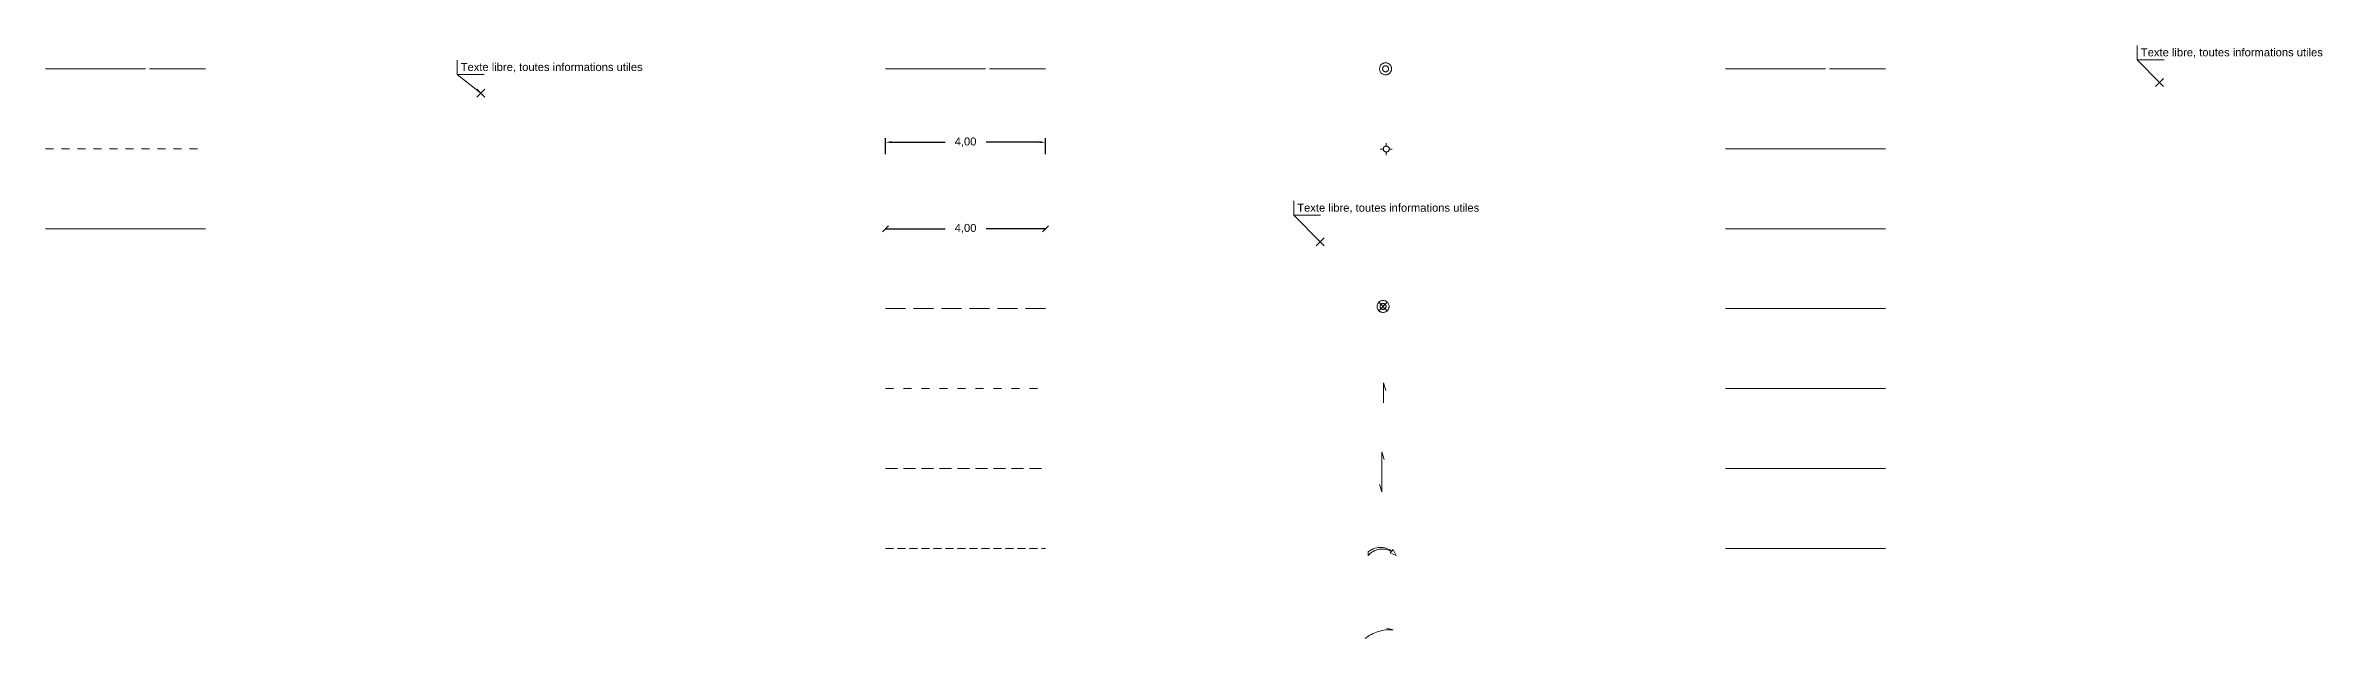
# Model space of a CAD drawing. Header units: metres. Extents: x 3068 to 3311, y 1718 to 1911.
# Drawn here: x 3130.5 to 3187.5, y 1727.9 to 1742.8 of the extents above; entities that cross this region are included whole.
import ezdxf

# ---------------------------------------------------------------- set-up
doc = ezdxf.new("R2010")
doc.units = ezdxf.units.M
doc.header["$PDMODE"] = 3
doc.header["$PDSIZE"] = 0.1
for name, pattern in [('Socle_Continu', [2.5, 2.5, 0]), ('Topo_Continu', [2.5, 2.5, 0]), ('UL_1221', [2.5, 2.5, 0]), ('UL_1222', [0.4, 0.2, -0.2]), ('VL_1261', [2.5, 2.5, 0]), ('VL_1262', [2.5, 2.5, 0]), ('VL_1263', [2.5, 2.5, 0]), ('VL_1264', [0.7, 0.5, -0.2]), ('VL_2826', [0.45, 0.2, -0.25]), ('VL_2827', [0.45, 0.3, -0.15]), ('VL_2828', [0.3, 0.2, -0.1]), ('WL_1301', [2.5, 2.5, 0])]:
    doc.linetypes.add(name, pattern=pattern)
doc.layers.get('0').update_dxf_attribs({"lineweight": 30})
doc.layers.get('Defpoints').update_dxf_attribs({"linetype": 'Socle_Continu', "lineweight": 13})
doc.layers.add('AMENA_SCI', color=110, linetype='Socle_Continu', lineweight=13, true_color=0x00ff7f)
doc.layers.add('AMENA_SCS', color=110, linetype='Socle_Continu', lineweight=13, true_color=0x00ff7f)
for name, color, linetype, lineweight in [('HYDRO_SCI', 150, 'Socle_Continu', 13), ('HYDRO_SCS', 150, 'Socle_Continu', 13), ('PROPR_SCI', 190, 'Socle_Continu', 13), ('PROPR_SCS', 190, 'Socle_Continu', 13)]:
    doc.layers.add(name, color=color, linetype=linetype, lineweight=lineweight)
doc.styles.get("Standard").update_dxf_attribs({"font": 'arial.ttf'})
doc.styles.add('Style_1', font='WINGDNG2.TTF')
doc.linetypes.add('UL_1223', pattern='A,0.5,0,["§",Style_1,S=0.1,R=0,X=0.2,Y=-0.065],0.5', length=1)
doc.linetypes.add('WL_1302', pattern='A,0.2,0,["≈",Standard,S=0.127,R=0,X=-0.127,Y=0.05]', length=0.2)
doc.linetypes.add('WL_1303', pattern='A,0,["≈",Standard,S=0.127,R=0,X=-0.127,Y=0.05],0.3,-0.3', length=0.6)
doc.linetypes.add('WL_1304', pattern='A,0.254,0,["~",Standard,S=0.127,R=0,X=-0.1,Y=0]', length=0.254)
doc.linetypes.add('WL_1305', pattern='A,0.2,0,["∕",Standard,S=0.254,R=0,X=0,Y=0]', length=0.2)
doc.linetypes.add('WL_1306', pattern='A,0,["[",Standard,S=0.127,R=-90,X=-0.13,Y=0.05],0.23,-0.17', length=0.4)
doc.linetypes.add('WL_1307', pattern='A,0,["[",Standard,S=0.127,R=-90,X=-0.13,Y=0.05],0.23,-0.17,["_",Standard,S=0.127,R=0,X=-0.13,Y=0]', length=0.4)
doc.dimstyles.new('VL_1262', dxfattribs={"dimtxt": 0.2, "dimasz": 0.15, "dimexe": 0.1, "dimexo": 0.2, "dimgap": 0.25, "dimtad": 0, "dimzin": 1, "dimtxsty": 'Standard', "dimcen": 0.2, "dimadec": 0, "dimazin": 0, "dimtfac": 1, "dimtmove": 0, "dimatfit": 3, "dimfxl": 1, "dimarcsym": 0})
doc.dimstyles.new('VL_1263', dxfattribs={"dimtxt": 0.2, "dimasz": 0.15, "dimexe": 0.1, "dimexo": 0.2, "dimgap": 0.25, "dimtad": 0, "dimzin": 1, "dimtxsty": 'Standard', "dimblk": 'OBLIQUE', "dimcen": 0.2, "dimse1": 1, "dimse2": 1, "dimadec": 0, "dimazin": 0, "dimtfac": 1, "dimtmove": 0, "dimatfit": 3, "dimfxl": 1, "dimarcsym": 0})

# ---------------------------------------------------------------- blocks, each defined once
blk = doc.blocks.new('VP_1281')
at = {"layer": 'PROPR_SCS', "linetype": 'Socle_Continu'}
for radius in [0.15, 0.075]:
    blk.add_circle((0, 0), radius, dxfattribs=at)
at = {"layer": 'PROPR_SCS', "linetype": 'Socle_Continu', "flags": 9}
for tag, p in [('ID', (0.526, -0.085)), ('NATURE', (0.526, -0.407)), ('FAMILLE', (0.526, -0.728)), ('CALQUE', (0.526, -1.049)), ('PCRS', (0.526, -1.37))]:
    blk.add_attdef(tag, p, '', height=0.2, dxfattribs=at)
blk = doc.blocks.new('*D327')
at = {"layer": 'Defpoints', "color": 0, "linetype": 'VL_1262', "transparency": 16777216}
for p in [(3155.549, 1740.336), (3151.549, 1739.836), (3155.549, 1739.836)]:
    blk.add_point(p, dxfattribs=at)
at = {"layer": 'PROPR_SCS', "color": 0, "linetype": 'VL_1262', "lineweight": -2, "transparency": 16777216}
for p, q in [((3151.549, 1740.036), (3151.549, 1740.436)), ((3151.699, 1740.336), (3153.036, 1740.336)), ((3155.399, 1740.336), (3154.063, 1740.336)), ((3155.549, 1740.036), (3155.549, 1740.436))]:
    blk.add_line(p, q, dxfattribs=at)
at = {"layer": 'PROPR_SCS', "color": 0, "linetype": 'VL_1262', "transparency": 16777216}
for points in [[(3151.699, 1740.361), (3151.699, 1740.311), (3151.549, 1740.336)], [(3155.399, 1740.361), (3155.399, 1740.311), (3155.549, 1740.336)]]:
    blk.add_solid(points, dxfattribs=at)
at = {"layer": 'PROPR_SCS', "color": 0, "linetype": 'VL_1262', "transparency": 16777216, "insert": (3153.549, 1740.336), "char_height": 0.2, "attachment_point": 5}
blk.add_mtext('4,00', dxfattribs=at)
blk = doc.blocks.new('_Oblique')
at = {"color": 0, "linetype": 'ByBlock', "lineweight": -2}
blk.add_line((-0.5, -0.5), (0.5, 0.5), dxfattribs=at)
blk = doc.blocks.new('*D328')
at = {"layer": 'Defpoints', "color": 0, "linetype": 'VL_1263', "transparency": 16777216}
for p in [(3151.549, 1738.172), (3155.549, 1738.172), (3155.549, 1738.172)]:
    blk.add_point(p, dxfattribs=at)
at = {"layer": 'PROPR_SCS', "color": 0, "linetype": 'VL_1263', "lineweight": -2, "transparency": 16777216}
for p, q in [((3151.549, 1738.172), (3153.036, 1738.172)), ((3155.549, 1738.172), (3154.063, 1738.172))]:
    blk.add_line(p, q, dxfattribs=at)
at = {"layer": 'PROPR_SCS', "color": 0, "linetype": 'VL_1263', "lineweight": -2, "transparency": 16777216, "xscale": 0.15, "yscale": 0.15, "zscale": 0.15, "rotation": 180}
blk.add_blockref('_Oblique', (3151.549, 1738.172), dxfattribs=at)
at = {"layer": 'PROPR_SCS', "color": 0, "linetype": 'VL_1263', "lineweight": -2, "transparency": 16777216, "xscale": 0.15, "yscale": 0.15, "zscale": 0.15}
blk.add_blockref('_Oblique', (3155.549, 1738.172), dxfattribs=at)
at = {"layer": 'PROPR_SCS', "color": 0, "linetype": 'VL_1263', "transparency": 16777216, "insert": (3153.549, 1738.172), "char_height": 0.2, "attachment_point": 5}
blk.add_mtext('4,00', dxfattribs=at)
blk = doc.blocks.new('*U63')
at = {"layer": 'AMENA_SCI', "linetype": 'Socle_Continu'}
blk.add_line((-0.592, 0.467), (0, 0), dxfattribs=at)
at = {"layer": 'AMENA_SCI', "linetype": 'Socle_Continu', "flags": 128}
blk.add_lwpolyline([(0.081, 0.467), (-0.592, 0.467), (-0.592, 0.824)], dxfattribs=at)
at = {"layer": 'AMENA_SCI', "linetype": 'Socle_Continu'}
blk.add_point((0, 0), dxfattribs=at)
blk.add_attdef('TXT', (-0.503, 0.555), '', height=0.2, dxfattribs=at)
at = {"layer": 'AMENA_SCI', "linetype": 'Socle_Continu', "flags": 9}
for tag, p in [('NATURE', (1.967, -0.177)), ('ID', (1.967, 0.144)), ('FAMILLE', (1.967, -0.499)), ('CALQUE', (1.967, -0.82)), ('PCRS', (1.967, -1.141))]:
    blk.add_attdef(tag, p, '', height=0.2, dxfattribs=at)
blk = doc.blocks.new('VP_1282')
at = {"layer": 'PROPR_SCS', "linetype": 'Socle_Continu'}
for p, q in [((-0.075, 0), (-0.15, 0)), ((0, 0.075), (0, 0.15)), ((0.075, 0), (0.15, 0)), ((0, -0.075), (0, -0.15))]:
    blk.add_line(p, q, dxfattribs=at)
blk.add_circle((0, 0), 0.075, dxfattribs=at)
at = {"layer": 'PROPR_SCS', "linetype": 'Socle_Continu', "flags": 9}
for tag, p in [('ID', (0.526, 0.075)), ('NATURE', (0.526, -0.246)), ('FAMILLE', (0.526, -0.567)), ('CALQUE', (0.526, -0.889)), ('PCRS', (0.526, -1.21))]:
    blk.add_attdef(tag, p, '', height=0.2, dxfattribs=at)
blk = doc.blocks.new('*U64')
at = {"layer": 'PROPR_SCI', "linetype": 'Socle_Continu'}
blk.add_line((-0.664, 0.667), (0, 0), dxfattribs=at)
at = {"layer": 'PROPR_SCI', "linetype": 'Socle_Continu', "flags": 128}
blk.add_lwpolyline([(0.009, 0.667), (-0.664, 0.667), (-0.664, 1.024)], dxfattribs=at)
at = {"layer": 'PROPR_SCI', "linetype": 'Socle_Continu'}
blk.add_point((0, 0), dxfattribs=at)
blk.add_attdef('TXT', (-0.576, 0.754), '', height=0.2, dxfattribs=at)
at = {"layer": 'PROPR_SCI', "linetype": 'Socle_Continu', "flags": 9}
for tag, p in [('NATURE', (1.967, -0.177)), ('ID', (1.967, 0.144)), ('FAMILLE', (1.967, -0.499)), ('CALQUE', (1.967, -0.82)), ('PCRS', (1.967, -1.141))]:
    blk.add_attdef(tag, p, '', height=0.2, dxfattribs=at)
blk = doc.blocks.new('*U65')
at = {"layer": 'HYDRO_SCI', "linetype": 'Socle_Continu'}
blk.add_line((-0.556, 0.569), (0, 0), dxfattribs=at)
at = {"layer": 'HYDRO_SCI', "linetype": 'Socle_Continu', "flags": 128}
blk.add_lwpolyline([(0.117, 0.569), (-0.556, 0.569), (-0.556, 0.926)], dxfattribs=at)
at = {"layer": 'HYDRO_SCI', "linetype": 'Socle_Continu'}
blk.add_point((0, 0), dxfattribs=at)
blk.add_attdef('TXT', (-0.467, 0.656), '', height=0.2, dxfattribs=at)
at = {"layer": 'HYDRO_SCI', "linetype": 'Socle_Continu', "flags": 9}
for tag, p in [('NATURE', (1.967, -0.177)), ('ID', (1.967, 0.144)), ('FAMILLE', (1.967, -0.499)), ('CALQUE', (1.967, -0.82)), ('PCRS', (1.967, -1.141))]:
    blk.add_attdef(tag, p, '', height=0.2, dxfattribs=at)
blk = doc.blocks.new('VP_2829')
at = {"layer": 'PROPR_SCS', "linetype": 'Socle_Continu'}
for p, q in [((-0.106, 0.106), (0.106, -0.106)), ((-0.106, -0.106), (0.106, 0.106))]:
    blk.add_line(p, q, dxfattribs=at)
for radius in [0.15, 0.075]:
    blk.add_circle((0, 0), radius, dxfattribs=at)
at = {"layer": 'PROPR_SCS', "linetype": 'Socle_Continu', "flags": 9}
for tag, p in [('ID', (0.526, -0.085)), ('NATURE', (0.526, -0.407)), ('FAMILLE', (0.526, -0.728)), ('CALQUE', (0.526, -1.049)), ('PCRS', (0.526, -1.37))]:
    blk.add_attdef(tag, p, '', height=0.2, dxfattribs=at)
blk = doc.blocks.new('VP_2830')
at = {"layer": 'PROPR_SCS', "linetype": 'Topo_Continu', "flags": 128}
blk.add_lwpolyline([(0, 0), (0, 0.5), (0.062, 0.31)], dxfattribs=at)
at = {"layer": 'PROPR_SCS', "linetype": 'Topo_Continu', "flags": 9}
for tag, p in [('ID', (0.741, 0.591)), ('NATURE', (0.741, 0.269))]:
    blk.add_attdef(tag, p, '', height=0.2, dxfattribs=at)
at = {"layer": 'PROPR_SCS', "linetype": 'Socle_Continu', "flags": 9}
for tag, p in [('FAMILLE', (0.741, -0.052)), ('CALQUE', (0.741, -0.373)), ('PCRS', (0.741, -0.694))]:
    blk.add_attdef(tag, p, '', height=0.2, dxfattribs=at)
blk = doc.blocks.new('VP_2831')
at = {"layer": 'PROPR_SCS', "linetype": 'Topo_Continu', "flags": 128}
for points in [[(0, 0), (0, -0.5), (-0.062, -0.31)], [(0, 0), (0, 0.5), (0.062, 0.31)]]:
    blk.add_lwpolyline(points, dxfattribs=at)
at = {"layer": 'PROPR_SCS', "linetype": 'Topo_Continu', "flags": 9}
for tag, p in [('NATURE', (0.807, 0.001)), ('ID', (0.807, 0.322))]:
    blk.add_attdef(tag, p, '', height=0.2, dxfattribs=at)
at = {"layer": 'PROPR_SCS', "linetype": 'Socle_Continu', "flags": 9}
for tag, p in [('CALQUE', (0.807, -0.641)), ('FAMILLE', (0.807, -0.32)), ('PCRS', (0.807, -0.963))]:
    blk.add_attdef(tag, p, '', height=0.2, dxfattribs=at)
blk = doc.blocks.new('VP_2832')
at = {"layer": 'PROPR_SCS', "linetype": 'Topo_Continu', "flags": 128}
blk.add_lwpolyline([(0, 0), (0, 0.089, -0.342173), (0.589, 0.111), (0.623, 0.148), (0.7, 0), (0.546, 0.064), (0.579, 0.1, 0.359754)], format="xyb", close=True, dxfattribs=at)
at = {"layer": 'PROPR_SCS', "linetype": 'Topo_Continu', "flags": 9}
for tag, p in [('NATURE', (1.169, 0.012)), ('ID', (1.169, 0.333))]:
    blk.add_attdef(tag, p, '', height=0.2, dxfattribs=at)
at = {"layer": 'PROPR_SCS', "linetype": 'Socle_Continu', "flags": 9}
for tag, p in [('CALQUE', (1.169, -0.631)), ('FAMILLE', (1.169, -0.31)), ('PCRS', (1.169, -0.952))]:
    blk.add_attdef(tag, p, '', height=0.2, dxfattribs=at)
blk = doc.blocks.new('VP_2833')
at = {"layer": 'PROPR_SCS', "linetype": 'Topo_Continu', "flags": 128}
blk.add_lwpolyline([(0, 0, -0.18534), (0.7, 0.218), (0.539, 0.262)], format="xyb", dxfattribs=at)
at = {"layer": 'PROPR_SCS', "linetype": 'Topo_Continu', "flags": 9}
for tag, p in [('ID', (1.268, 0.481)), ('NATURE', (1.268, 0.16))]:
    blk.add_attdef(tag, p, '', height=0.2, dxfattribs=at)
at = {"layer": 'PROPR_SCS', "linetype": 'Socle_Continu', "flags": 9}
for tag, p in [('FAMILLE', (1.268, -0.161)), ('CALQUE', (1.268, -0.483)), ('PCRS', (1.268, -0.804))]:
    blk.add_attdef(tag, p, '', height=0.2, dxfattribs=at)

msp = doc.modelspace()

# ---------------------------------------------------------------- linework, layer by layer
at = {"layer": 'AMENA_SCS', "linetype": 'UL_1221', "flags": 128}
msp.add_lwpolyline([(3130.549, 1742.172), (3134.549, 1742.172)], dxfattribs=at)
at = {"layer": 'AMENA_SCS', "linetype": 'UL_1222', "flags": 128}
msp.add_lwpolyline([(3130.549, 1740.172), (3134.549, 1740.172)], dxfattribs=at)
at = {"layer": 'AMENA_SCS', "linetype": 'UL_1223', "flags": 128}
msp.add_lwpolyline([(3130.549, 1738.172), (3134.549, 1738.172)], dxfattribs=at)
at = {"layer": 'HYDRO_SCS', "linetype": 'WL_1301', "flags": 128}
msp.add_lwpolyline([(3172.549, 1742.172), (3176.549, 1742.172)], dxfattribs=at)
at = {"layer": 'HYDRO_SCS', "linetype": 'WL_1302', "flags": 128}
msp.add_lwpolyline([(3172.549, 1740.172), (3176.549, 1740.172)], dxfattribs=at)
at = {"layer": 'HYDRO_SCS', "linetype": 'WL_1303', "flags": 128}
msp.add_lwpolyline([(3172.549, 1738.172), (3176.549, 1738.172)], dxfattribs=at)
at = {"layer": 'HYDRO_SCS', "linetype": 'WL_1304', "flags": 128}
msp.add_lwpolyline([(3172.549, 1736.172), (3176.549, 1736.172)], dxfattribs=at)
at = {"layer": 'HYDRO_SCS', "linetype": 'WL_1305', "flags": 128}
msp.add_lwpolyline([(3172.549, 1734.172), (3176.549, 1734.172)], dxfattribs=at)
at = {"layer": 'HYDRO_SCS', "color": 212, "linetype": 'WL_1306', "flags": 128}
msp.add_lwpolyline([(3172.549, 1732.172), (3176.549, 1732.172)], dxfattribs=at)
at = {"layer": 'HYDRO_SCS', "color": 212, "linetype": 'WL_1307', "flags": 128}
msp.add_lwpolyline([(3172.549, 1730.172), (3176.549, 1730.172)], dxfattribs=at)
at = {"layer": 'PROPR_SCS', "linetype": 'VL_1261', "flags": 128}
msp.add_lwpolyline([(3151.549, 1742.172), (3155.549, 1742.172)], dxfattribs=at)
at = {"layer": 'PROPR_SCS', "linetype": 'VL_1264', "flags": 128}
msp.add_lwpolyline([(3151.549, 1736.172), (3155.549, 1736.172)], dxfattribs=at)
at = {"layer": 'PROPR_SCS', "linetype": 'VL_2826', "flags": 128}
msp.add_lwpolyline([(3151.549, 1734.172), (3155.549, 1734.172)], dxfattribs=at)
at = {"layer": 'PROPR_SCS', "linetype": 'VL_2827', "flags": 128}
msp.add_lwpolyline([(3151.549, 1732.172), (3155.549, 1732.172)], dxfattribs=at)
at = {"layer": 'PROPR_SCS', "linetype": 'VL_2828', "flags": 128}
msp.add_lwpolyline([(3151.549, 1730.172), (3155.549, 1730.172)], dxfattribs=at)

# ---------------------------------------------------------------- block references
at = {"layer": 'AMENA_SCI', "linetype": 'Socle_Continu'}
msp.add_blockref('*U63', (3141.431, 1741.562), dxfattribs=at).add_auto_attribs({'TXT': 'Texte libre, toutes informations utiles'})
at = {"layer": 'HYDRO_SCI', "linetype": 'Socle_Continu'}
msp.add_blockref('*U65', (3183.398, 1741.829), dxfattribs=at).add_auto_attribs({'TXT': 'Texte libre, toutes informations utiles'})
at = {"layer": 'PROPR_SCI', "linetype": 'Socle_Continu'}
msp.add_blockref('*U64', (3162.417, 1737.843), dxfattribs=at).add_auto_attribs({'TXT': 'Texte libre, toutes informations utiles'})
at = {"layer": 'PROPR_SCS', "linetype": 'Socle_Continu'}
for name, p in [('VP_1281', (3164.049, 1742.172)), ('VP_1282', (3164.067, 1740.165)), ('VP_2829', (3163.986, 1736.226)), ('VP_2830', (3163.996, 1733.817)), ('VP_2831', (3163.956, 1732.085)), ('VP_2832', (3163.617, 1729.996)), ('VP_2833', (3163.538, 1727.918))]:
    msp.add_blockref(name, p, dxfattribs=at)

# ---------------------------------------------------------------- dimensions: what is measured, and where the dimension line sits
at = {"layer": 'PROPR_SCS', "linetype": 'VL_1262'}
dim = msp.add_aligned_dim(p1=(3151.549, 1739.836), p2=(3155.549, 1739.836), distance=0.5, dimstyle='VL_1262', dxfattribs=at)
dim.commit()
dim.dimension.update_dxf_attribs({"geometry": '*D327', "text_midpoint": (3153.549, 1740.336)})
at = {"layer": 'PROPR_SCS', "linetype": 'VL_1263'}
dim = msp.add_aligned_dim(p1=(3151.549, 1738.172), p2=(3155.549, 1738.172), distance=0, dimstyle='VL_1263', dxfattribs=at)
dim.commit()
dim.dimension.update_dxf_attribs({"geometry": '*D328', "text_midpoint": (3153.549, 1738.172)})

doc.saveas('drawing.dxf')
